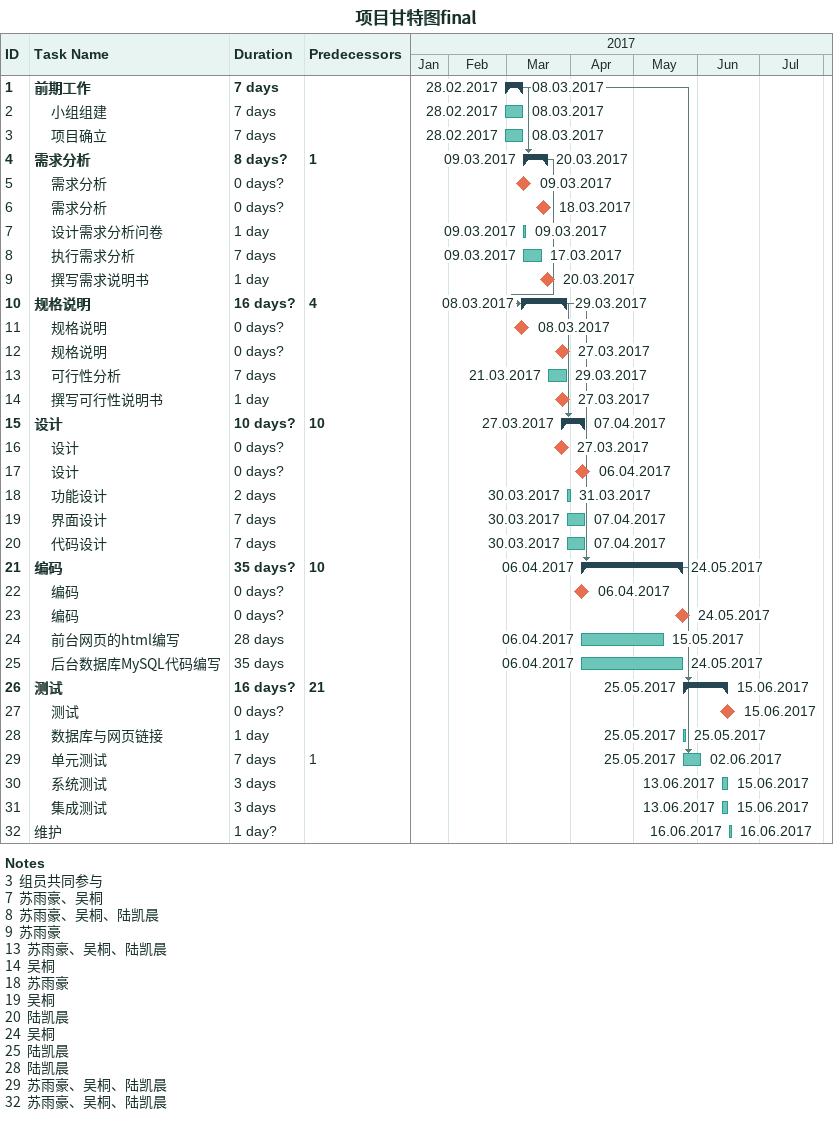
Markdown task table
项目甘特图final

| ID | Level | Task | Duration | Start | Finish | Predecessors |
|---|---|---|---|---|---|---|
| 1 | 1 | **前期工作** | 7d | 2017-02-28 | 2017-03-08 |  |
| 2 | 2 | 小组组建 | 7d | 2017-02-28 | 2017-03-08 |  |
| 3 | 2 | 项目确立 | 7d | 2017-02-28 | 2017-03-08 |  |
| 4 | 1 | **需求分析** | 8d? | 2017-03-09 | 2017-03-20 | 1 |
| 5 | 2 | 需求分析 | 0d? | 2017-03-09 | 2017-03-09 |  |
| 6 | 2 | 需求分析 | 0d? | 2017-03-18 | 2017-03-18 |  |
| 7 | 2 | 设计需求分析问卷 | 1d | 2017-03-09 | 2017-03-09 |  |
| 8 | 2 | 执行需求分析 | 7d | 2017-03-09 | 2017-03-17 |  |
| 9 | 2 | 撰写需求说明书 | 1d | 2017-03-20 | 2017-03-20 |  |
| 10 | 1 | **规格说明** | 16d? | 2017-03-08 | 2017-03-29 | 4 |
| 11 | 2 | 规格说明 | 0d? | 2017-03-08 | 2017-03-08 |  |
| 12 | 2 | 规格说明 | 0d? | 2017-03-27 | 2017-03-27 |  |
| 13 | 2 | 可行性分析 | 7d | 2017-03-21 | 2017-03-29 |  |
| 14 | 2 | 撰写可行性说明书 | 1d | 2017-03-27 | 2017-03-27 |  |
| 15 | 1 | **设计** | 10d? | 2017-03-27 | 2017-04-07 | 10 |
| 16 | 2 | 设计 | 0d? | 2017-03-27 | 2017-03-27 |  |
| 17 | 2 | 设计 | 0d? | 2017-04-06 | 2017-04-06 |  |
| 18 | 2 | 功能设计 | 2d | 2017-03-30 | 2017-03-31 |  |
| 19 | 2 | 界面设计 | 7d | 2017-03-30 | 2017-04-07 |  |
| 20 | 2 | 代码设计 | 7d | 2017-03-30 | 2017-04-07 |  |
| 21 | 1 | **编码** | 35d? | 2017-04-06 | 2017-05-24 | 10 |
| 22 | 2 | 编码 | 0d? | 2017-04-06 | 2017-04-06 |  |
| 23 | 2 | 编码 | 0d? | 2017-05-24 | 2017-05-24 |  |
| 24 | 2 | 前台网页的html编写 | 28d | 2017-04-06 | 2017-05-15 |  |
| 25 | 2 | 后台数据库MySQL代码编写 | 35d | 2017-04-06 | 2017-05-24 |  |
| 26 | 1 | **测试** | 16d? | 2017-05-25 | 2017-06-15 | 21 |
| 27 | 2 | 测试 | 0d? | 2017-06-15 | 2017-06-15 |  |
| 28 | 2 | 数据库与网页链接 | 1d | 2017-05-25 | 2017-05-25 |  |
| 29 | 2 | 单元测试 | 7d | 2017-05-25 | 2017-06-02 | 1 |
| 30 | 2 | 系统测试 | 3d | 2017-06-13 | 2017-06-15 |  |
| 31 | 2 | 集成测试 | 3d | 2017-06-13 | 2017-06-15 |  |
| 32 | 1 | 维护 | 1d? | 2017-06-16 | 2017-06-16 |  |

Notes
- 3: 组员共同参与
- 7: 苏雨豪、吴桐
- 8: 苏雨豪、吴桐、陆凯晨
- 9: 苏雨豪
- 13: 苏雨豪、吴桐、陆凯晨
- 14: 吴桐
- 18: 苏雨豪
- 19: 吴桐
- 20: 陆凯晨
- 24: 吴桐
- 25: 陆凯晨
- 28: 陆凯晨
- 29: 苏雨豪、吴桐、陆凯晨
- 32: 苏雨豪、吴桐、陆凯晨
